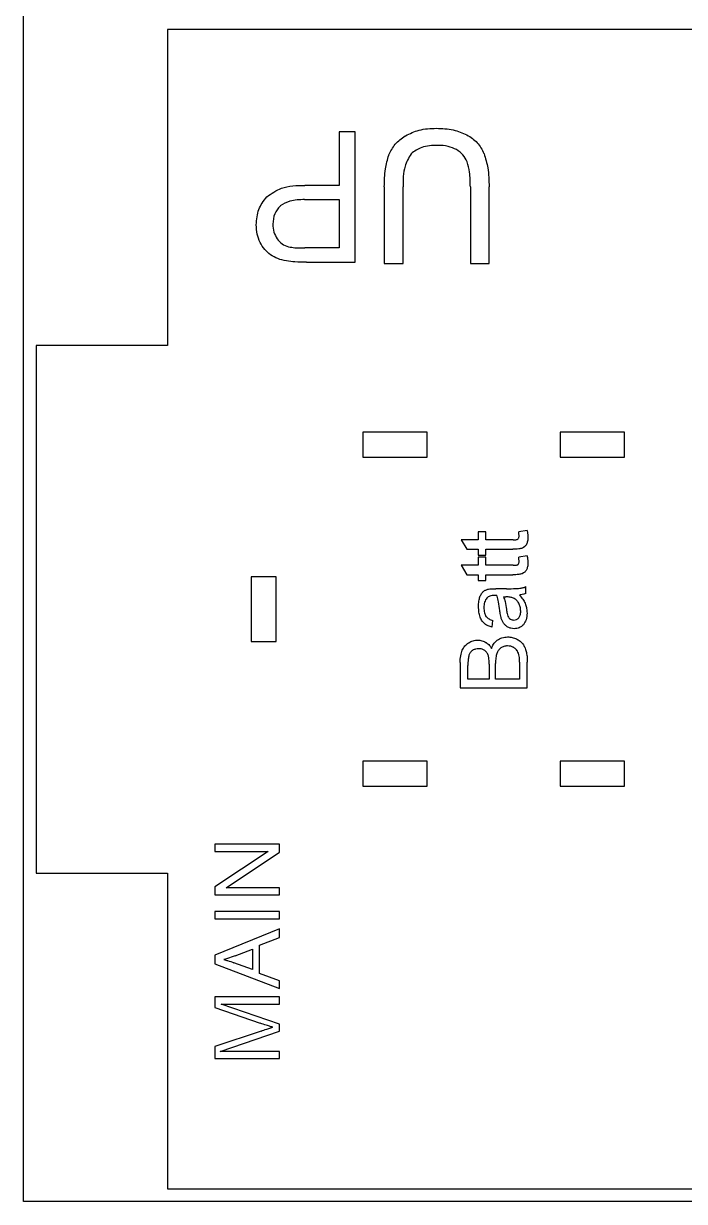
# Model space of a CAD drawing. Extents: x 0 to 305, y -600 to 0.
# Drawn here: x 0 to 50.3, y -600 to -510.5 of the extents above; entities that cross this region are included whole.
import ezdxf

# ---------------------------------------------------------------- set-up
doc = ezdxf.new("R2010")
doc.units = 0
doc.header["$MEASUREMENT"] = 0
for name, color, linetype in [('BOARDS', 7, 'CONTINUOUS'), ('CUTOUTS_D_5_0', 5, 'CONTINUOUS'), ('INSETS_D_0_5', 3, 'CONTINUOUS'), ('PERIMETER_D_5_0', 5, 'CONTINUOUS')]:
    doc.layers.add(name, color=color, linetype=linetype)

msp = doc.modelspace()

# ---------------------------------------------------------------- linework, layer by layer
at = {"layer": 'BOARDS'}
msp.add_lwpolyline([(0, 0), (305, 0), (305, -600), (0, -600)], close=True, dxfattribs=at)
at = {"layer": 'CUTOUTS_D_5_0'}
for points in [[(30.7, -543.45), (30.7, -541.55), (25.8, -541.55), (25.8, -543.45)], [(45.7, -541.55), (40.8, -541.55), (40.8, -543.45), (45.7, -543.45)], [(17.3, -552.55), (17.3, -557.45), (19.2, -557.45), (19.2, -552.55)], [(25.8, -568.45), (30.7, -568.45), (30.7, -566.55), (25.8, -566.55)], [(40.8, -568.45), (45.7, -568.45), (45.7, -566.55), (40.8, -566.55)]]:
    msp.add_lwpolyline(points, close=True, dxfattribs=at)
at = {"layer": 'INSETS_D_0_5'}
for p, q in [((24.002, -518.731), (24.002, -522.797)), ((25.226, -518.731), (24.002, -518.731)), ((25.226, -528.631), (25.226, -518.731)), ((24.002, -522.797), (21.388, -522.797)), ((27.429, -522.903), (27.429, -528.731)), ((28.852, -528.731), (28.852, -522.91)), ((33.97, -522.911), (33.97, -528.731)), ((35.394, -528.731), (35.394, -522.903)), ((21.367, -523.877), (24.002, -523.877)), ((24.002, -523.877), (24.002, -527.551)), ((24.002, -527.551), (21.394, -527.551)), ((21.504, -528.631), (25.226, -528.631)), ((27.429, -528.731), (28.852, -528.731)), ((33.97, -528.731), (35.394, -528.731)), ((34.578, -549.108), (34.578, -549.725)), ((35.155, -549.108), (34.578, -549.108)), ((35.155, -549.725), (35.155, -549.108)), ((38.283, -549.012), (37.645, -549.116)), ((33.274, -549.725), (33.703, -550.435)), ((34.578, -549.725), (33.274, -549.725)), ((37.224, -549.725), (35.155, -549.725)), ((33.703, -550.435), (34.578, -550.435)), ((34.578, -550.435), (34.578, -550.886)), ((34.578, -550.886), (35.155, -550.886)), ((35.155, -551.048), (34.578, -551.048)), ((34.578, -551.048), (34.578, -551.666)), ((35.155, -550.435), (37.189, -550.435)), ((35.155, -550.886), (35.155, -550.435)), ((35.155, -551.666), (35.155, -551.048)), ((38.283, -550.952), (37.645, -551.057)), ((34.578, -551.666), (33.274, -551.666)), ((33.274, -551.666), (33.703, -552.376)), ((37.224, -551.666), (35.155, -551.666)), ((33.703, -552.376), (34.578, -552.376)), ((34.578, -552.376), (34.578, -552.826)), ((34.578, -552.826), (35.155, -552.826)), ((35.155, -552.826), (35.155, -552.376)), ((35.155, -552.376), (37.189, -552.376)), ((36.732, -553.44), (35.914, -553.44)), ((38.2, -553.804), (38.2, -553.277)), ((36.501, -554.061), (36.657, -554.061)), ((35.619, -556.364), (35.688, -555.862)), ((33.2, -559.055), (33.2, -560.981)), ((33.79, -560.319), (33.79, -559.27)), ((35.401, -559.188), (35.401, -560.319)), ((35.891, -560.319), (35.891, -559.113)), ((37.71, -559.025), (37.71, -560.319)), ((38.3, -560.981), (38.3, -559.024)), ((33.2, -560.981), (38.3, -560.981)), ((35.401, -560.319), (33.79, -560.319)), ((37.71, -560.319), (35.891, -560.319)), ((16.08, -581.326), (17.397, -580.83)), ((17.397, -580.83), (17.397, -582.381)), ((17.397, -582.381), (15.997, -581.857)), ((14.55, -584.464), (14.55, -585.269)), ((19.45, -584.464), (14.55, -584.464)), ((14.55, -585.269), (17.995, -586.454)), ((19.45, -586.54), (15.019, -585.002)), ((15.019, -585.002), (19.45, -585.002)), ((19.45, -585.002), (19.45, -584.464)), ((18.056, -587.054), (14.55, -588.226)), ((14.941, -588.598), (19.45, -587.066)), ((19.45, -587.066), (19.45, -586.54)), ((14.55, -588.226), (14.55, -589.136)), ((19.45, -588.598), (14.941, -588.598)), ((19.45, -589.136), (19.45, -588.598)), ((14.55, -589.136), (19.45, -589.136))]:
    msp.add_line(p, q, dxfattribs=at)
for points in [[(19.45, -576.169), (15.406, -576.169), (19.45, -573.466), (19.45, -572.864), (14.55, -572.864), (14.55, -573.399), (18.59, -573.399), (14.55, -576.102), (14.55, -576.704), (19.45, -576.704)], [(19.45, -578.525), (19.45, -577.963), (14.55, -577.963), (14.55, -578.525)], [(14.55, -581.296), (14.55, -581.941), (19.45, -583.823), (19.45, -583.228), (17.936, -582.679), (17.936, -580.519), (19.45, -579.936), (19.45, -579.291)]]:
    msp.add_lwpolyline(points, close=True, dxfattribs=at)
for points, knots in [([(27.773, -520.491), (27.774, -520.49), (27.774, -520.488), (27.775, -520.487), (27.915, -520.203), (28.057, -519.915), (28.26, -519.673), (28.474, -519.418), (28.75, -519.221), (29.022, -519.026), (29.023, -519.025), (29.024, -519.024), (29.026, -519.023)], [-0.0004421, -0.0004421, -0.0004421, -0.0004421, 0, 0, 0, 0.0935587, 0.0935587, 0.0935587, 0.1922867, 0.1922867, 0.1922867, 0.1927156, 0.1927156, 0.1927156, 0.1927156]), ([(29.026, -519.023), (29.027, -519.023), (29.028, -519.022), (29.03, -519.022), (29.367, -518.86), (29.707, -518.696), (30.068, -518.601), (30.495, -518.489), (30.942, -518.475), (31.386, -518.461), (31.386, -518.461), (31.387, -518.461), (31.387, -518.461)], [-0.0004317, -0.0004317, -0.0004317, -0.0004317, 0, 0, 0, 0.1110414, 0.1110414, 0.1110414, 0.242491, 0.242491, 0.242491, 0.2426417, 0.2426417, 0.2426417, 0.2426417]), ([(31.387, -518.461), (31.388, -518.461), (31.388, -518.461), (31.389, -518.461), (31.821, -518.473), (32.256, -518.485), (32.676, -518.583), (33.031, -518.666), (33.369, -518.808), (33.706, -518.949), (33.707, -518.949), (33.708, -518.95), (33.71, -518.951)], [-0.0001511, -0.0001511, -0.0001511, -0.0001511, 0, 0, 0, 0.1283011, 0.1283011, 0.1283011, 0.2367158, 0.2367158, 0.2367158, 0.237155, 0.237155, 0.237155, 0.237155]), ([(33.71, -518.951), (33.711, -518.951), (33.712, -518.952), (33.713, -518.953), (33.99, -519.132), (34.27, -519.312), (34.489, -519.554), (34.706, -519.793), (34.857, -520.085), (35.006, -520.374), (35.007, -520.375), (35.008, -520.376), (35.008, -520.378)], [-0.0004347, -0.0004347, -0.0004347, -0.0004347, 0, 0, 0, 0.0968222, 0.0968222, 0.0968222, 0.1924649, 0.1924649, 0.1924649, 0.1929051, 0.1929051, 0.1929051, 0.1929051]), ([(31.503, -519.754), (31.071, -519.764), (30.645, -519.775), (30.271, -519.917), (29.987, -520.024), (29.725, -520.21), (29.461, -520.4)], [0.0001483, 0.0001483, 0.0001483, 0.0001483, 0.1260897, 0.1260897, 0.1260897, 0.2217644, 0.2217644, 0.2217644, 0.2217644]), ([(32.922, -520.082), (32.708, -519.986), (32.496, -519.891), (32.278, -519.836), (32.032, -519.775), (31.769, -519.765), (31.503, -519.754)], [0.0004169, 0.0004169, 0.0004169, 0.0004169, 0.0701982, 0.0701982, 0.0701982, 0.1491901, 0.1491901, 0.1491901, 0.1491901]), ([(27.429, -522.903), (27.429, -522.903), (27.429, -522.903), (27.429, -522.903), (27.435, -522.449), (27.441, -521.992), (27.515, -521.543), (27.573, -521.188), (27.673, -520.841), (27.772, -520.495), (27.772, -520.494), (27.773, -520.493), (27.773, -520.491)], [-0.0000345, -0.0000345, -0.0000345, -0.0000345, 0, 0, 0, 0.1355004, 0.1355004, 0.1355004, 0.2427895, 0.2427895, 0.2427895, 0.2432368, 0.2432368, 0.2432368, 0.2432368]), ([(29.461, -520.4), (29.283, -520.713), (29.108, -521.022), (29.005, -521.348), (28.851, -521.834), (28.851, -522.37), (28.852, -522.91), (28.852, -522.91), (28.852, -522.91), (28.852, -522.91)], [0.0010784, 0.0010784, 0.0010784, 0.0010784, 0.1073158, 0.1073158, 0.1073158, 0.2658194, 0.2658194, 0.2658194, 0.2658248, 0.2658248, 0.2658248, 0.2658248]), ([(33.731, -521.008), (33.636, -520.815), (33.542, -520.627), (33.411, -520.476), (33.279, -520.324), (33.102, -520.204), (32.922, -520.082)], [0.0004827, 0.0004827, 0.0004827, 0.0004827, 0.0638003, 0.0638003, 0.0638003, 0.1279716, 0.1279716, 0.1279716, 0.1279716]), ([(35.008, -520.378), (35.009, -520.379), (35.009, -520.381), (35.01, -520.382), (35.121, -520.741), (35.232, -521.102), (35.298, -521.474), (35.38, -521.944), (35.387, -522.425), (35.394, -522.903), (35.394, -522.903), (35.394, -522.903), (35.394, -522.903)], [-0.0004462, -0.0004462, -0.0004462, -0.0004462, 0, 0, 0, 0.1122609, 0.1122609, 0.1122609, 0.2547198, 0.2547198, 0.2547198, 0.2547554, 0.2547554, 0.2547554, 0.2547554]), ([(33.97, -522.911), (33.969, -522.531), (33.968, -522.153), (33.911, -521.787), (33.87, -521.526), (33.801, -521.268), (33.731, -521.008)], [0, 0, 0, 0, 0.1133099, 0.1133099, 0.1133099, 0.1937551, 0.1937551, 0.1937551, 0.1937551]), ([(18.489, -523.666), (18.855, -523.412), (19.218, -523.161), (19.611, -523.014), (20.153, -522.812), (20.768, -522.804), (21.388, -522.797)], [0.0007836, 0.0007836, 0.0007836, 0.0007836, 0.1317801, 0.1317801, 0.1317801, 0.3125341, 0.3125341, 0.3125341, 0.3125341]), ([(17.693, -525.79), (17.724, -525.385), (17.756, -524.984), (17.892, -524.629), (18.023, -524.288), (18.254, -523.979), (18.489, -523.666)], [0.0003075, 0.0003075, 0.0003075, 0.0003075, 0.1194883, 0.1194883, 0.1194883, 0.2341966, 0.2341966, 0.2341966, 0.2341966]), ([(19.513, -524.365), (19.511, -524.367), (19.51, -524.37), (19.508, -524.372), (19.351, -524.554), (19.19, -524.739), (19.096, -524.959), (18.991, -525.204), (18.974, -525.477), (18.957, -525.745), (18.957, -525.746), (18.957, -525.747), (18.957, -525.748)], [-0.0008082, -0.0008082, -0.0008082, -0.0008082, 0, 0, 0, 0.070258, 0.070258, 0.070258, 0.1483389, 0.1483389, 0.1483389, 0.1486322, 0.1486322, 0.1486322, 0.1486322]), ([(21.367, -523.877), (21.367, -523.877), (21.366, -523.877), (21.366, -523.877), (20.991, -523.881), (20.61, -523.885), (20.255, -523.999), (19.995, -524.082), (19.756, -524.223), (19.52, -524.361), (19.518, -524.363), (19.516, -524.364), (19.513, -524.365)], [-0.0000278, -0.0000278, -0.0000278, -0.0000278, 0, 0, 0, 0.1103001, 0.1103001, 0.1103001, 0.1911412, 0.1911412, 0.1911412, 0.1919589, 0.1919589, 0.1919589, 0.1919589]), ([(17.991, -527.132), (17.903, -526.918), (17.816, -526.707), (17.767, -526.491), (17.716, -526.266), (17.704, -526.029), (17.693, -525.79)], [0.0002753, 0.0002753, 0.0002753, 0.0002753, 0.0690067, 0.0690067, 0.0690067, 0.1403799, 0.1403799, 0.1403799, 0.1403799]), ([(18.957, -525.748), (18.957, -525.749), (18.957, -525.75), (18.957, -525.751), (18.968, -525.95), (18.979, -526.152), (19.038, -526.345), (19.094, -526.524), (19.188, -526.687), (19.281, -526.847), (19.281, -526.849), (19.282, -526.85), (19.283, -526.851)], [-0.0002977, -0.0002977, -0.0002977, -0.0002977, 0, 0, 0, 0.0587741, 0.0587741, 0.0587741, 0.1134222, 0.1134222, 0.1134222, 0.113846, 0.113846, 0.113846, 0.113846]), ([(18.776, -528.077), (18.618, -527.948), (18.462, -527.821), (18.336, -527.673), (18.202, -527.513), (18.097, -527.324), (17.991, -527.132)], [0.0003797, 0.0003797, 0.0003797, 0.0003797, 0.0610682, 0.0610682, 0.0610682, 0.1262422, 0.1262422, 0.1262422, 0.1262422]), ([(19.283, -526.851), (19.284, -526.852), (19.285, -526.853), (19.286, -526.854), (19.399, -526.991), (19.515, -527.13), (19.663, -527.234), (19.809, -527.337), (19.978, -527.399), (20.142, -527.459), (20.144, -527.46), (20.145, -527.46), (20.147, -527.461)], [-0.000422, -0.000422, -0.000422, -0.000422, 0, 0, 0, 0.0522135, 0.0522135, 0.0522135, 0.1038999, 0.1038999, 0.1038999, 0.104376, 0.104376, 0.104376, 0.104376]), ([(20.147, -527.461), (20.148, -527.461), (20.15, -527.462), (20.152, -527.462), (20.31, -527.487), (20.469, -527.513), (20.631, -527.529), (20.885, -527.553), (21.141, -527.552), (21.394, -527.551)], [-0.0004844, -0.0004844, -0.0004844, -0.0004844, 0, 0, 0, 0.0480412, 0.0480412, 0.0480412, 0.1239603, 0.1239603, 0.1239603, 0.1239603]), ([(19.99, -528.536), (19.76, -528.49), (19.533, -528.443), (19.323, -528.361), (19.136, -528.287), (18.957, -528.183), (18.776, -528.077)], [0.0001772, 0.0001772, 0.0001772, 0.0001772, 0.0700073, 0.0700073, 0.0700073, 0.132437, 0.132437, 0.132437, 0.132437]), ([(21.504, -528.631), (21.21, -528.63), (20.918, -528.629), (20.629, -528.607), (20.416, -528.591), (20.204, -528.564), (19.99, -528.536)], [0, 0, 0, 0, 0.0878566, 0.0878566, 0.0878566, 0.1523664, 0.1523664, 0.1523664, 0.1523664]), ([(37.637, -549.612), (37.649, -549.585), (37.659, -549.559), (37.665, -549.536), (37.673, -549.504), (37.674, -549.468), (37.675, -549.427)], [0.00049258, 0.00049258, 0.00049258, 0.00049258, 0.00951072, 0.00951072, 0.00951072, 0.02149219, 0.02149219, 0.02149219, 0.02149219]), ([(37.675, -549.427), (37.673, -549.388), (37.672, -549.35), (37.669, -549.312), (37.665, -549.264), (37.658, -549.215), (37.651, -549.164), (37.649, -549.148), (37.647, -549.132), (37.645, -549.116)], [0.00013604, 0.00013604, 0.00013604, 0.00013604, 0.01186705, 0.01186705, 0.01186705, 0.02706479, 0.02706479, 0.02706479, 0.03193733, 0.03193733, 0.03193733, 0.03193733]), ([(38.283, -549.012), (38.286, -549.028), (38.289, -549.043), (38.292, -549.059), (38.308, -549.141), (38.324, -549.224), (38.334, -549.309), (38.342, -549.384), (38.345, -549.458), (38.348, -549.531), (38.348, -549.531), (38.348, -549.532), (38.348, -549.532)], [-0.00484211, -0.00484211, -0.00484211, -0.00484211, 0, 0, 0, 0.02489536, 0.02489536, 0.02489536, 0.04676613, 0.04676613, 0.04676613, 0.04691022, 0.04691022, 0.04691022, 0.04691022]), ([(37.932, -550.357), (37.93, -550.358), (37.928, -550.358), (37.926, -550.359), (37.837, -550.381), (37.747, -550.403), (37.654, -550.416), (37.498, -550.439), (37.342, -550.437), (37.189, -550.435)], [-0.00066898, -0.00066898, -0.00066898, -0.00066898, 0, 0, 0, 0.02731681, 0.02731681, 0.02731681, 0.07310045, 0.07310045, 0.07310045, 0.07310045]), ([(37.224, -549.725), (37.224, -549.725), (37.224, -549.725), (37.224, -549.725), (37.296, -549.726), (37.366, -549.726), (37.432, -549.717), (37.468, -549.712), (37.505, -549.704), (37.543, -549.695)], [-0.00003114, -0.00003114, -0.00003114, -0.00003114, 0, 0, 0, 0.02158749, 0.02158749, 0.02158749, 0.0333591, 0.0333591, 0.0333591, 0.0333591]), ([(37.543, -549.695), (37.565, -549.684), (37.583, -549.673), (37.595, -549.662), (37.609, -549.651), (37.622, -549.633), (37.637, -549.612)], [0.00065737, 0.00065737, 0.00065737, 0.00065737, 0.00797181, 0.00797181, 0.00797181, 0.01565812, 0.01565812, 0.01565812, 0.01565812]), ([(38.236, -550.075), (38.235, -550.076), (38.235, -550.077), (38.234, -550.079), (38.197, -550.135), (38.158, -550.195), (38.103, -550.245), (38.052, -550.292), (37.993, -550.324), (37.938, -550.354), (37.936, -550.355), (37.934, -550.356), (37.932, -550.357)], [-0.00044885, -0.00044885, -0.00044885, -0.00044885, 0, 0, 0, 0.01989604, 0.01989604, 0.01989604, 0.03851971, 0.03851971, 0.03851971, 0.03918033, 0.03918033, 0.03918033, 0.03918033]), ([(38.348, -549.532), (38.348, -549.533), (38.348, -549.533), (38.348, -549.534), (38.346, -549.634), (38.344, -549.738), (38.32, -549.841), (38.301, -549.922), (38.269, -549.998), (38.238, -550.071), (38.238, -550.072), (38.237, -550.073), (38.236, -550.075)], [-0.00014267, -0.00014267, -0.00014267, -0.00014267, 0, 0, 0, 0.02978989, 0.02978989, 0.02978989, 0.05333474, 0.05333474, 0.05333474, 0.05378733, 0.05378733, 0.05378733, 0.05378733]), ([(37.675, -551.368), (37.673, -551.329), (37.672, -551.291), (37.669, -551.253), (37.665, -551.205), (37.658, -551.155), (37.651, -551.105), (37.649, -551.089), (37.647, -551.073), (37.645, -551.057)], [0.00013604, 0.00013604, 0.00013604, 0.00013604, 0.01186705, 0.01186705, 0.01186705, 0.02706503, 0.02706503, 0.02706503, 0.03193758, 0.03193758, 0.03193758, 0.03193758]), ([(38.283, -550.952), (38.286, -550.968), (38.289, -550.984), (38.292, -551), (38.308, -551.082), (38.324, -551.165), (38.334, -551.25), (38.342, -551.324), (38.345, -551.399), (38.348, -551.471), (38.348, -551.472), (38.348, -551.472), (38.348, -551.473)], [-0.00484208, -0.00484208, -0.00484208, -0.00484208, 0, 0, 0, 0.02489524, 0.02489524, 0.02489524, 0.04676589, 0.04676589, 0.04676589, 0.04690997, 0.04690997, 0.04690997, 0.04690997]), ([(37.224, -551.666), (37.224, -551.666), (37.224, -551.666), (37.224, -551.666), (37.296, -551.666), (37.366, -551.667), (37.432, -551.658), (37.468, -551.653), (37.505, -551.645), (37.543, -551.636)], [-0.00003114, -0.00003114, -0.00003114, -0.00003114, 0, 0, 0, 0.02158749, 0.02158749, 0.02158749, 0.03335911, 0.03335911, 0.03335911, 0.03335911]), ([(37.543, -551.636), (37.565, -551.625), (37.583, -551.614), (37.595, -551.603), (37.609, -551.591), (37.622, -551.574), (37.637, -551.553)], [0.00065737, 0.00065737, 0.00065737, 0.00065737, 0.00797181, 0.00797181, 0.00797181, 0.01565825, 0.01565825, 0.01565825, 0.01565825]), ([(37.637, -551.553), (37.649, -551.525), (37.659, -551.5), (37.665, -551.476), (37.673, -551.445), (37.674, -551.408), (37.675, -551.368)], [0.00049253, 0.00049253, 0.00049253, 0.00049253, 0.00951061, 0.00951061, 0.00951061, 0.02149208, 0.02149208, 0.02149208, 0.02149208]), ([(38.236, -552.015), (38.235, -552.017), (38.235, -552.018), (38.234, -552.019), (38.197, -552.076), (38.158, -552.136), (38.103, -552.186), (38.052, -552.232), (37.993, -552.264), (37.938, -552.295), (37.936, -552.296), (37.934, -552.297), (37.932, -552.298)], [-0.00044883, -0.00044883, -0.00044883, -0.00044883, 0, 0, 0, 0.01989613, 0.01989613, 0.01989613, 0.03851981, 0.03851981, 0.03851981, 0.03918041, 0.03918041, 0.03918041, 0.03918041]), ([(38.348, -551.473), (38.348, -551.473), (38.348, -551.474), (38.348, -551.474), (38.346, -551.575), (38.344, -551.679), (38.32, -551.782), (38.301, -551.863), (38.269, -551.938), (38.238, -552.011), (38.238, -552.013), (38.237, -552.014), (38.236, -552.015)], [-0.00014267, -0.00014267, -0.00014267, -0.00014267, 0, 0, 0, 0.02979012, 0.02979012, 0.02979012, 0.05333475, 0.05333475, 0.05333475, 0.05378732, 0.05378732, 0.05378732, 0.05378732]), ([(37.932, -552.298), (37.93, -552.299), (37.928, -552.299), (37.926, -552.3), (37.837, -552.321), (37.747, -552.343), (37.654, -552.357), (37.498, -552.38), (37.342, -552.378), (37.189, -552.376)], [-0.00066896, -0.00066896, -0.00066896, -0.00066896, 0, 0, 0, 0.02731684, 0.02731684, 0.02731684, 0.07310048, 0.07310048, 0.07310048, 0.07310048]), ([(34.703, -554.055), (34.738, -553.968), (34.772, -553.885), (34.82, -553.815), (34.859, -553.758), (34.909, -553.705), (34.962, -553.65)], [0.00026328, 0.00026328, 0.00026328, 0.00026328, 0.02800901, 0.02800901, 0.02800901, 0.05066003, 0.05066003, 0.05066003, 0.05066003]), ([(34.962, -553.65), (35.022, -553.609), (35.079, -553.569), (35.138, -553.541), (35.204, -553.51), (35.279, -553.49), (35.357, -553.47)], [0.00047055, 0.00047055, 0.00047055, 0.00047055, 0.02201718, 0.02201718, 0.02201718, 0.04594276, 0.04594276, 0.04594276, 0.04594276]), ([(35.791, -553.958), (35.79, -553.958), (35.79, -553.958), (35.79, -553.958), (35.679, -553.96), (35.562, -553.961), (35.453, -554.004), (35.369, -554.037), (35.299, -554.091), (35.232, -554.141), (35.23, -554.143), (35.227, -554.145), (35.225, -554.147)], [-0.0000854, -0.0000854, -0.0000854, -0.0000854, 0, 0, 0, 0.0322691, 0.0322691, 0.0322691, 0.05689813, 0.05689813, 0.05689813, 0.05778108, 0.05778108, 0.05778108, 0.05778108]), ([(35.357, -553.47), (35.429, -553.461), (35.5, -553.453), (35.571, -553.448), (35.684, -553.44), (35.798, -553.44), (35.914, -553.44), (35.914, -553.44), (35.914, -553.44), (35.914, -553.44)], [0.00033152, 0.00033152, 0.00033152, 0.00033152, 0.02211875, 0.02211875, 0.02211875, 0.05674527, 0.05674527, 0.05674527, 0.05675233, 0.05675233, 0.05675233, 0.05675233]), ([(35.99, -553.962), (35.977, -553.962), (35.965, -553.961), (35.953, -553.961), (35.918, -553.96), (35.884, -553.959), (35.849, -553.958), (35.83, -553.958), (35.811, -553.958), (35.792, -553.958), (35.791, -553.958), (35.791, -553.958), (35.791, -553.958)], [-0.00369645, -0.00369645, -0.00369645, -0.00369645, 0, 0, 0, 0.01032032, 0.01032032, 0.01032032, 0.01603382, 0.01603382, 0.01603382, 0.01612191, 0.01612191, 0.01612191, 0.01612191]), ([(36.212, -555.1), (36.186, -554.883), (36.16, -554.665), (36.114, -554.45), (36.082, -554.297), (36.041, -554.147), (35.999, -553.998), (35.996, -553.986), (35.993, -553.974), (35.99, -553.962)], [0, 0, 0, 0, 0.0652742, 0.0652742, 0.0652742, 0.1116392, 0.1116392, 0.1116392, 0.1153312, 0.1153312, 0.1153312, 0.1153312]), ([(36.732, -553.44), (36.965, -553.442), (37.199, -553.443), (37.434, -553.43), (37.563, -553.423), (37.692, -553.412), (37.82, -553.401), (37.821, -553.401), (37.822, -553.401), (37.823, -553.4)], [0, 0, 0, 0, 0.0698824, 0.0698824, 0.0698824, 0.1084072, 0.1084072, 0.1084072, 0.1087273, 0.1087273, 0.1087273, 0.1087273]), ([(38.2, -553.804), (38.142, -553.828), (38.086, -553.851), (38.029, -553.867), (37.956, -553.888), (37.877, -553.899), (37.796, -553.91), (37.767, -553.914), (37.738, -553.918), (37.708, -553.922)], [0.00329733, 0.00329733, 0.00329733, 0.00329733, 0.02215489, 0.02215489, 0.02215489, 0.04652145, 0.04652145, 0.04652145, 0.05535188, 0.05535188, 0.05535188, 0.05535188]), ([(37.708, -553.922), (37.727, -553.945), (37.746, -553.968), (37.764, -553.991), (37.852, -554.1), (37.938, -554.206), (38.008, -554.32), (38.067, -554.419), (38.116, -554.526), (38.166, -554.634)], [-0.00883372, -0.00883372, -0.00883372, -0.00883372, 0, 0, 0, 0.04161101, 0.04161101, 0.04161101, 0.07735771, 0.07735771, 0.07735771, 0.07735771]), ([(37.823, -553.4), (37.824, -553.4), (37.825, -553.4), (37.826, -553.4), (37.901, -553.383), (37.978, -553.367), (38.054, -553.34), (38.105, -553.322), (38.153, -553.3), (38.2, -553.277)], [-0.00031884, -0.00031884, -0.00031884, -0.00031884, 0, 0, 0, 0.02296695, 0.02296695, 0.02296695, 0.03832291, 0.03832291, 0.03832291, 0.03832291]), ([(34.596, -554.792), (34.598, -554.651), (34.601, -554.513), (34.623, -554.38), (34.64, -554.272), (34.671, -554.164), (34.703, -554.055)], [0.00011042, 0.00011042, 0.00011042, 0.00011042, 0.04212464, 0.04212464, 0.04212464, 0.07618868, 0.07618868, 0.07618868, 0.07618868]), ([(34.721, -555.597), (34.684, -555.471), (34.648, -555.347), (34.627, -555.223), (34.604, -555.084), (34.6, -554.939), (34.596, -554.792)], [0.00025428, 0.00025428, 0.00025428, 0.00025428, 0.03946792, 0.03946792, 0.03946792, 0.08338564, 0.08338564, 0.08338564, 0.08338564]), ([(35.225, -554.147), (35.223, -554.149), (35.222, -554.152), (35.22, -554.155), (35.16, -554.249), (35.097, -554.347), (35.059, -554.458), (35.012, -554.595), (35.009, -554.739), (35.004, -554.879), (35.004, -554.879), (35.004, -554.88), (35.004, -554.88)], [-0.00088754, -0.00088754, -0.00088754, -0.00088754, 0, 0, 0, 0.03314839, 0.03314839, 0.03314839, 0.07415156, 0.07415156, 0.07415156, 0.07426559, 0.07426559, 0.07426559, 0.07426559]), ([(35.004, -554.88), (35.004, -554.881), (35.004, -554.881), (35.004, -554.881), (35.006, -555.01), (35.008, -555.142), (35.044, -555.271), (35.072, -555.368), (35.117, -555.457), (35.161, -555.543), (35.163, -555.545), (35.164, -555.548), (35.165, -555.55)], [-0.00011467, -0.00011467, -0.00011467, -0.00011467, 0, 0, 0, 0.0378356, 0.0378356, 0.0378356, 0.06649757, 0.06649757, 0.06649757, 0.0672912, 0.0672912, 0.0672912, 0.0672912]), ([(36.501, -554.061), (36.539, -554.178), (36.577, -554.296), (36.607, -554.417), (36.656, -554.612), (36.685, -554.81), (36.714, -555.006), (36.714, -555.006), (36.714, -555.006), (36.714, -555.006)], [0.0068844, 0.0068844, 0.0068844, 0.0068844, 0.04364468, 0.04364468, 0.04364468, 0.10308498, 0.10308498, 0.10308498, 0.10309414, 0.10309414, 0.10309414, 0.10309414]), ([(37.25, -554.156), (37.167, -554.127), (37.085, -554.1), (37.004, -554.085), (36.894, -554.064), (36.777, -554.062), (36.657, -554.061)], [0.00051005, 0.00051005, 0.00051005, 0.00051005, 0.02679761, 0.02679761, 0.02679761, 0.06252448, 0.06252448, 0.06252448, 0.06252448]), ([(37.652, -554.54), (37.597, -554.455), (37.543, -554.375), (37.478, -554.312), (37.414, -554.253), (37.334, -554.205), (37.25, -554.156)], [0.00034753, 0.00034753, 0.00034753, 0.00034753, 0.03019442, 0.03019442, 0.03019442, 0.0589577, 0.0589577, 0.0589577, 0.0589577]), ([(37.801, -555.147), (37.795, -555.034), (37.789, -554.925), (37.764, -554.824), (37.74, -554.729), (37.697, -554.636), (37.652, -554.54)], [0.00020636, 0.00020636, 0.00020636, 0.00020636, 0.03373333, 0.03373333, 0.03373333, 0.0651783, 0.0651783, 0.0651783, 0.0651783]), ([(38.166, -554.634), (38.2, -554.742), (38.234, -554.847), (38.253, -554.952), (38.272, -555.062), (38.277, -555.176), (38.282, -555.293)], [0.00028804, 0.00028804, 0.00028804, 0.00028804, 0.03390283, 0.03390283, 0.03390283, 0.06883454, 0.06883454, 0.06883454, 0.06883454]), ([(35.07, -556.117), (34.996, -556.046), (34.924, -555.976), (34.87, -555.898), (34.809, -555.81), (34.765, -555.706), (34.721, -555.597)], [0.00044982, 0.00044982, 0.00044982, 0.00044982, 0.03108142, 0.03108142, 0.03108142, 0.0657585, 0.0657585, 0.0657585, 0.0657585]), ([(35.165, -555.55), (35.167, -555.552), (35.169, -555.554), (35.171, -555.556), (35.237, -555.621), (35.306, -555.69), (35.39, -555.742), (35.483, -555.8), (35.586, -555.832), (35.688, -555.862)], [-0.00079127, -0.00079127, -0.00079127, -0.00079127, 0, 0, 0, 0.02763884, 0.02763884, 0.02763884, 0.05843304, 0.05843304, 0.05843304, 0.05843304]), ([(36.303, -555.638), (36.287, -555.564), (36.27, -555.49), (36.257, -555.416), (36.238, -555.312), (36.225, -555.206), (36.212, -555.1)], [0.00022244, 0.00022244, 0.00022244, 0.00022244, 0.02316057, 0.02316057, 0.02316057, 0.05535887, 0.05535887, 0.05535887, 0.05535887]), ([(36.497, -556.065), (36.456, -555.997), (36.416, -555.931), (36.385, -555.864), (36.352, -555.793), (36.328, -555.717), (36.303, -555.638)], [0.00027209, 0.00027209, 0.00027209, 0.00027209, 0.02389716, 0.02389716, 0.02389716, 0.0484766, 0.0484766, 0.0484766, 0.0484766]), ([(36.714, -555.006), (36.714, -555.006), (36.714, -555.007), (36.714, -555.007), (36.729, -555.115), (36.745, -555.222), (36.77, -555.325), (36.788, -555.393), (36.81, -555.461), (36.833, -555.53)], [-0.00000915, -0.00000915, -0.00000915, -0.00000915, 0, 0, 0, 0.03283188, 0.03283188, 0.03283188, 0.05465668, 0.05465668, 0.05465668, 0.05465668]), ([(36.833, -555.53), (36.857, -555.578), (36.88, -555.622), (36.909, -555.656), (36.937, -555.689), (36.974, -555.718), (37.014, -555.749)], [0.00036911, 0.00036911, 0.00036911, 0.00036911, 0.01623894, 0.01623894, 0.01623894, 0.0313459, 0.0313459, 0.0313459, 0.0313459]), ([(37.014, -555.749), (37.058, -555.773), (37.099, -555.795), (37.139, -555.807), (37.18, -555.819), (37.227, -555.823), (37.277, -555.826)], [0.00038273, 0.00038273, 0.00038273, 0.00038273, 0.01526028, 0.01526028, 0.01526028, 0.03030296, 0.03030296, 0.03030296, 0.03030296]), ([(37.277, -555.826), (37.354, -555.819), (37.426, -555.81), (37.482, -555.785), (37.539, -555.759), (37.592, -555.711), (37.649, -555.658)], [0.00040362, 0.00040362, 0.00040362, 0.00040362, 0.02298482, 0.02298482, 0.02298482, 0.04547954, 0.04547954, 0.04547954, 0.04547954]), ([(37.649, -555.658), (37.695, -555.586), (37.738, -555.517), (37.763, -555.446), (37.793, -555.357), (37.797, -555.255), (37.801, -555.147)], [0.00061108, 0.00061108, 0.00061108, 0.00061108, 0.02597861, 0.02597861, 0.02597861, 0.05754517, 0.05754517, 0.05754517, 0.05754517]), ([(38.282, -555.293), (38.275, -555.474), (38.267, -555.65), (38.212, -555.804), (38.166, -555.932), (38.086, -556.054), (38.002, -556.178)], [0.00019351, 0.00019351, 0.00019351, 0.00019351, 0.05328078, 0.05328078, 0.05328078, 0.0973501, 0.0973501, 0.0973501, 0.0973501]), ([(35.619, -556.364), (35.519, -556.339), (35.422, -556.312), (35.334, -556.272), (35.244, -556.231), (35.158, -556.175), (35.07, -556.117)], [0.00553105, 0.00553105, 0.00553105, 0.00553105, 0.03647566, 0.03647566, 0.03647566, 0.06782319, 0.06782319, 0.06782319, 0.06782319]), ([(36.833, -556.366), (36.764, -556.324), (36.699, -556.283), (36.644, -556.233), (36.592, -556.186), (36.545, -556.126), (36.497, -556.065)], [0.00029603, 0.00029603, 0.00029603, 0.00029603, 0.02426, 0.02426, 0.02426, 0.04752723, 0.04752723, 0.04752723, 0.04752723]), ([(37.294, -556.481), (37.209, -556.477), (37.128, -556.472), (37.053, -556.453), (36.98, -556.434), (36.908, -556.401), (36.833, -556.366)], [0.00035364, 0.00035364, 0.00035364, 0.00035364, 0.02563126, 0.02563126, 0.02563126, 0.05020257, 0.05020257, 0.05020257, 0.05020257]), ([(38.002, -556.178), (37.899, -556.27), (37.799, -556.357), (37.688, -556.405), (37.574, -556.455), (37.437, -556.469), (37.294, -556.481)], [0.00061008, 0.00061008, 0.00061008, 0.00061008, 0.04100174, 0.04100174, 0.04100174, 0.08273635, 0.08273635, 0.08273635, 0.08273635]), ([(33.356, -558.116), (33.356, -558.115), (33.357, -558.114), (33.357, -558.113), (33.415, -558.004), (33.473, -557.891), (33.557, -557.795), (33.639, -557.699), (33.741, -557.625), (33.84, -557.553), (33.84, -557.553), (33.841, -557.552), (33.842, -557.551)], [-0.00040273, -0.00040273, -0.00040273, -0.00040273, 0, 0, 0, 0.03638774, 0.03638774, 0.03638774, 0.07243824, 0.07243824, 0.07243824, 0.07276556, 0.07276556, 0.07276556, 0.07276556]), ([(33.842, -557.551), (33.843, -557.551), (33.844, -557.55), (33.845, -557.55), (33.95, -557.493), (34.058, -557.433), (34.178, -557.399), (34.292, -557.365), (34.411, -557.357), (34.525, -557.348), (34.526, -557.348), (34.528, -557.348), (34.529, -557.348)], [-0.00032791, -0.00032791, -0.00032791, -0.00032791, 0, 0, 0, 0.03546684, 0.03546684, 0.03546684, 0.0695441, 0.0695441, 0.0695441, 0.06990946, 0.06990946, 0.06990946, 0.06990946]), ([(34.529, -557.348), (34.53, -557.348), (34.531, -557.348), (34.533, -557.348), (34.638, -557.355), (34.747, -557.363), (34.854, -557.393), (34.962, -557.424), (35.061, -557.477), (35.156, -557.527), (35.157, -557.528), (35.158, -557.529), (35.159, -557.529)], [-0.00036538, -0.00036538, -0.00036538, -0.00036538, 0, 0, 0, 0.03142443, 0.03142443, 0.03142443, 0.06344838, 0.06344838, 0.06344838, 0.06382311, 0.06382311, 0.06382311, 0.06382311]), ([(35.159, -557.529), (35.161, -557.53), (35.162, -557.531), (35.163, -557.532), (35.253, -557.599), (35.347, -557.669), (35.426, -557.757), (35.486, -557.824), (35.535, -557.9), (35.58, -557.977)], [-0.00037491, -0.00037491, -0.00037491, -0.00037491, 0, 0, 0, 0.03362729, 0.03362729, 0.03362729, 0.05959795, 0.05959795, 0.05959795, 0.05959795]), ([(35.58, -557.977), (35.619, -557.87), (35.664, -557.764), (35.728, -557.668), (35.806, -557.551), (35.909, -557.456), (36.009, -557.363), (36.01, -557.362), (36.012, -557.361), (36.013, -557.36)], [0.0107037, 0.0107037, 0.0107037, 0.0107037, 0.04396708, 0.04396708, 0.04396708, 0.08430406, 0.08430406, 0.08430406, 0.08477092, 0.08477092, 0.08477092, 0.08477092]), ([(36.013, -557.36), (36.014, -557.359), (36.015, -557.358), (36.017, -557.357), (36.13, -557.286), (36.246, -557.212), (36.377, -557.169), (36.514, -557.124), (36.658, -557.115), (36.797, -557.106), (36.798, -557.106), (36.799, -557.106), (36.8, -557.105)], [-0.00046626, -0.00046626, -0.00046626, -0.00046626, 0, 0, 0, 0.03945435, 0.03945435, 0.03945435, 0.08066497, 0.08066497, 0.08066497, 0.08095444, 0.08095444, 0.08095444, 0.08095444]), ([(36.8, -557.105), (36.801, -557.105), (36.802, -557.106), (36.803, -557.106), (36.918, -557.111), (37.035, -557.117), (37.151, -557.144), (37.264, -557.17), (37.37, -557.214), (37.473, -557.258), (37.474, -557.258), (37.474, -557.258), (37.475, -557.259)], [-0.00029208, -0.00029208, -0.00029208, -0.00029208, 0, 0, 0, 0.03409563, 0.03409563, 0.03409563, 0.06742822, 0.06742822, 0.06742822, 0.06767008, 0.06767008, 0.06767008, 0.06767008]), ([(37.475, -557.259), (37.476, -557.259), (37.477, -557.259), (37.477, -557.26), (37.57, -557.31), (37.667, -557.361), (37.752, -557.431), (37.829, -557.493), (37.894, -557.566), (37.957, -557.637), (37.957, -557.638), (37.958, -557.639), (37.959, -557.64)], [-0.00024161, -0.00024161, -0.00024161, -0.00024161, 0, 0, 0, 0.03145754, 0.03145754, 0.03145754, 0.05967489, 0.05967489, 0.05967489, 0.06004588, 0.06004588, 0.06004588, 0.06004588]), ([(33.2, -559.055), (33.2, -559.055), (33.2, -559.054), (33.2, -559.054), (33.203, -558.881), (33.206, -558.704), (33.239, -558.53), (33.265, -558.389), (33.31, -558.254), (33.354, -558.12), (33.355, -558.119), (33.355, -558.118), (33.356, -558.116)], [-0.00004534, -0.00004534, -0.00004534, -0.00004534, 0, 0, 0, 0.05176783, 0.05176783, 0.05176783, 0.09363318, 0.09363318, 0.09363318, 0.09403955, 0.09403955, 0.09403955, 0.09403955]), ([(34.142, -558.126), (34.141, -558.127), (34.14, -558.128), (34.139, -558.129), (34.081, -558.173), (34.019, -558.22), (33.97, -558.283), (33.921, -558.348), (33.892, -558.421), (33.864, -558.491), (33.863, -558.492), (33.862, -558.494), (33.862, -558.495)], [-0.00041943, -0.00041943, -0.00041943, -0.00041943, 0, 0, 0, 0.02154868, 0.02154868, 0.02154868, 0.04355149, 0.04355149, 0.04355149, 0.04400237, 0.04400237, 0.04400237, 0.04400237]), ([(34.607, -557.999), (34.606, -557.999), (34.606, -557.999), (34.605, -557.999), (34.525, -558.004), (34.442, -558.008), (34.36, -558.031), (34.282, -558.053), (34.213, -558.089), (34.146, -558.124), (34.145, -558.125), (34.144, -558.125), (34.142, -558.126)], [-0.00025968, -0.00025968, -0.00025968, -0.00025968, 0, 0, 0, 0.02359501, 0.02359501, 0.02359501, 0.0458926, 0.0458926, 0.0458926, 0.04631519, 0.04631519, 0.04631519, 0.04631519]), ([(35.074, -558.137), (35.072, -558.136), (35.071, -558.135), (35.069, -558.134), (35.005, -558.097), (34.939, -558.057), (34.863, -558.033), (34.778, -558.007), (34.692, -558.003), (34.61, -557.999), (34.609, -557.999), (34.608, -557.999), (34.607, -557.999)], [-0.00052574, -0.00052574, -0.00052574, -0.00052574, 0, 0, 0, 0.02183146, 0.02183146, 0.02183146, 0.04608815, 0.04608815, 0.04608815, 0.04634683, 0.04634683, 0.04634683, 0.04634683]), ([(35.341, -558.544), (35.341, -558.543), (35.341, -558.542), (35.34, -558.541), (35.313, -558.463), (35.284, -558.381), (35.235, -558.308), (35.19, -558.242), (35.132, -558.19), (35.078, -558.14), (35.076, -558.139), (35.075, -558.138), (35.074, -558.137)], [-0.00035195, -0.00035195, -0.00035195, -0.00035195, 0, 0, 0, 0.02427148, 0.02427148, 0.02427148, 0.04607816, 0.04607816, 0.04607816, 0.04660356, 0.04660356, 0.04660356, 0.04660356]), ([(35.977, -558.366), (35.976, -558.368), (35.976, -558.369), (35.976, -558.37), (35.952, -558.473), (35.927, -558.578), (35.912, -558.685), (35.893, -558.828), (35.892, -558.972), (35.891, -559.113), (35.891, -559.113), (35.891, -559.113), (35.891, -559.113)], [-0.000386, -0.000386, -0.000386, -0.000386, 0, 0, 0, 0.03162149, 0.03162149, 0.03162149, 0.07383723, 0.07383723, 0.07383723, 0.07385453, 0.07385453, 0.07385453, 0.07385453]), ([(36.286, -557.943), (36.285, -557.944), (36.284, -557.945), (36.283, -557.946), (36.219, -557.999), (36.151, -558.054), (36.099, -558.126), (36.044, -558.199), (36.011, -558.283), (35.978, -558.363), (35.978, -558.364), (35.977, -558.365), (35.977, -558.366)], [-0.00042901, -0.00042901, -0.00042901, -0.00042901, 0, 0, 0, 0.02451104, 0.02451104, 0.02451104, 0.04986904, 0.04986904, 0.04986904, 0.05024961, 0.05024961, 0.05024961, 0.05024961]), ([(36.8, -557.791), (36.799, -557.791), (36.798, -557.791), (36.798, -557.791), (36.708, -557.796), (36.615, -557.801), (36.525, -557.829), (36.439, -557.855), (36.363, -557.899), (36.29, -557.941), (36.288, -557.942), (36.287, -557.942), (36.286, -557.943)], [-0.00025792, -0.00025792, -0.00025792, -0.00025792, 0, 0, 0, 0.02637824, 0.02637824, 0.02637824, 0.05128244, 0.05128244, 0.05128244, 0.0517124, 0.0517124, 0.0517124, 0.0517124]), ([(37.245, -557.896), (37.244, -557.895), (37.243, -557.895), (37.242, -557.894), (37.178, -557.865), (37.11, -557.835), (37.037, -557.817), (36.958, -557.798), (36.879, -557.795), (36.803, -557.791), (36.802, -557.791), (36.801, -557.791), (36.8, -557.791)], [-0.00030794, -0.00030794, -0.00030794, -0.00030794, 0, 0, 0, 0.02100716, 0.02100716, 0.02100716, 0.04361044, 0.04361044, 0.04361044, 0.04386966, 0.04386966, 0.04386966, 0.04386966]), ([(37.542, -558.166), (37.541, -558.165), (37.541, -558.164), (37.54, -558.163), (37.503, -558.113), (37.465, -558.061), (37.416, -558.016), (37.364, -557.967), (37.304, -557.931), (37.248, -557.897), (37.247, -557.897), (37.246, -557.896), (37.245, -557.896)], [-0.00036802, -0.00036802, -0.00036802, -0.00036802, 0, 0, 0, 0.01824819, 0.01824819, 0.01824819, 0.03786982, 0.03786982, 0.03786982, 0.03817723, 0.03817723, 0.03817723, 0.03817723]), ([(37.685, -558.566), (37.685, -558.566), (37.685, -558.565), (37.685, -558.564), (37.67, -558.493), (37.655, -558.419), (37.628, -558.347), (37.605, -558.284), (37.574, -558.225), (37.544, -558.169), (37.543, -558.168), (37.543, -558.167), (37.542, -558.166)], [-0.00022042, -0.00022042, -0.00022042, -0.00022042, 0, 0, 0, 0.02167369, 0.02167369, 0.02167369, 0.04074356, 0.04074356, 0.04074356, 0.04111343, 0.04111343, 0.04111343, 0.04111343]), ([(37.959, -557.64), (37.96, -557.641), (37.96, -557.642), (37.961, -557.643), (38.013, -557.724), (38.066, -557.806), (38.108, -557.895), (38.155, -557.996), (38.185, -558.101), (38.214, -558.204), (38.215, -558.205), (38.215, -558.205), (38.215, -558.206)], [-0.0003719, -0.0003719, -0.0003719, -0.0003719, 0, 0, 0, 0.02848761, 0.02848761, 0.02848761, 0.06035986, 0.06035986, 0.06035986, 0.06056431, 0.06056431, 0.06056431, 0.06056431]), ([(38.215, -558.206), (38.215, -558.207), (38.215, -558.207), (38.215, -558.208), (38.24, -558.33), (38.264, -558.453), (38.279, -558.578), (38.296, -558.728), (38.298, -558.877), (38.3, -559.024), (38.3, -559.024), (38.3, -559.024), (38.3, -559.024)], [-0.00020534, -0.00020534, -0.00020534, -0.00020534, 0, 0, 0, 0.03715406, 0.03715406, 0.03715406, 0.08124355, 0.08124355, 0.08124355, 0.08127953, 0.08127953, 0.08127953, 0.08127953]), ([(33.862, -558.495), (33.862, -558.497), (33.861, -558.498), (33.861, -558.5), (33.841, -558.6), (33.82, -558.701), (33.808, -558.805), (33.789, -558.961), (33.79, -559.116), (33.79, -559.27)], [-0.00045906, -0.00045906, -0.00045906, -0.00045906, 0, 0, 0, 0.03055224, 0.03055224, 0.03055224, 0.07654387, 0.07654387, 0.07654387, 0.07654387]), ([(35.401, -559.188), (35.401, -559.062), (35.401, -558.933), (35.386, -558.805), (35.376, -558.717), (35.359, -558.632), (35.342, -558.548), (35.342, -558.546), (35.342, -558.545), (35.341, -558.544)], [0, 0, 0, 0, 0.03780064, 0.03780064, 0.03780064, 0.06349527, 0.06349527, 0.06349527, 0.06385274, 0.06385274, 0.06385274, 0.06385274]), ([(37.71, -559.025), (37.71, -558.934), (37.71, -558.841), (37.704, -558.748), (37.7, -558.687), (37.693, -558.628), (37.686, -558.569), (37.686, -558.568), (37.686, -558.567), (37.685, -558.566)], [0, 0, 0, 0, 0.02729163, 0.02729163, 0.02729163, 0.04511715, 0.04511715, 0.04511715, 0.04533873, 0.04533873, 0.04533873, 0.04533873]), ([(16.08, -581.326), (16.08, -581.326), (16.08, -581.326), (16.08, -581.326), (15.889, -581.398), (15.697, -581.47), (15.503, -581.535), (15.409, -581.567), (15.315, -581.597), (15.22, -581.627)], [-0.00000472, -0.00000472, -0.00000472, -0.00000472, 0, 0, 0, 0.06111926, 0.06111926, 0.06111926, 0.09078903, 0.09078903, 0.09078903, 0.09078903]), ([(15.22, -581.627), (15.32, -581.649), (15.419, -581.674), (15.518, -581.701), (15.68, -581.747), (15.839, -581.802), (15.997, -581.857), (15.997, -581.857), (15.997, -581.857), (15.997, -581.857)], [0.01878967, 0.01878967, 0.01878967, 0.01878967, 0.04928265, 0.04928265, 0.04928265, 0.09930154, 0.09930154, 0.09930154, 0.09936401, 0.09936401, 0.09936401, 0.09936401]), ([(18.946, -586.768), (18.896, -586.752), (18.846, -586.736), (18.796, -586.72), (18.683, -586.684), (18.571, -586.648), (18.459, -586.611), (18.304, -586.56), (18.15, -586.507), (17.995, -586.454)], [-0.0157577, -0.0157577, -0.0157577, -0.0157577, 0, 0, 0, 0.0354043, 0.0354043, 0.0354043, 0.0844513, 0.0844513, 0.0844513, 0.0844513]), ([(18.056, -587.054), (18.2, -587.006), (18.344, -586.958), (18.488, -586.912), (18.59, -586.879), (18.693, -586.847), (18.795, -586.815), (18.845, -586.799), (18.896, -586.784), (18.946, -586.768)], [0, 0, 0, 0, 0.04548812, 0.04548812, 0.04548812, 0.07776747, 0.07776747, 0.07776747, 0.09352526, 0.09352526, 0.09352526, 0.09352526])]:
    msp.add_open_spline(points, degree=3, knots=knots, dxfattribs=at)
at = {"layer": 'PERIMETER_D_5_0'}
msp.add_lwpolyline([(204.05, -510.95), (10.95, -510.95), (10.95, -534.95), (0.95, -534.95), (0.95, -575.05), (10.95, -575.05), (10.95, -599.05), (204.05, -599.05), (204.05, -575.05), (214.05, -575.05), (214.05, -534.95), (204.05, -534.95)], close=True, dxfattribs=at)

doc.saveas('drawing.dxf')
